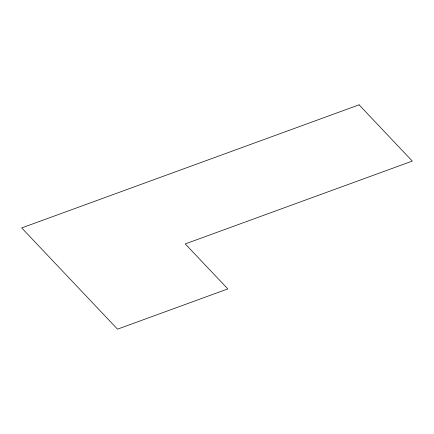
<?xml version="1.0" encoding="UTF-8"?>
<svg xmlns="http://www.w3.org/2000/svg" width="434" height="434" viewBox="0 0 434 434"><rect width="100%" height="100%" fill="white"/><g stroke="black" fill="none" stroke-linecap="round" stroke-linejoin="round"><path stroke-width="0.65" d="M359.075 104.838L21.7 227.921L117.505 329.162L227.817 288.914L185.237 243.919L412.3 161.085L359.075 104.838"/></g></svg>
